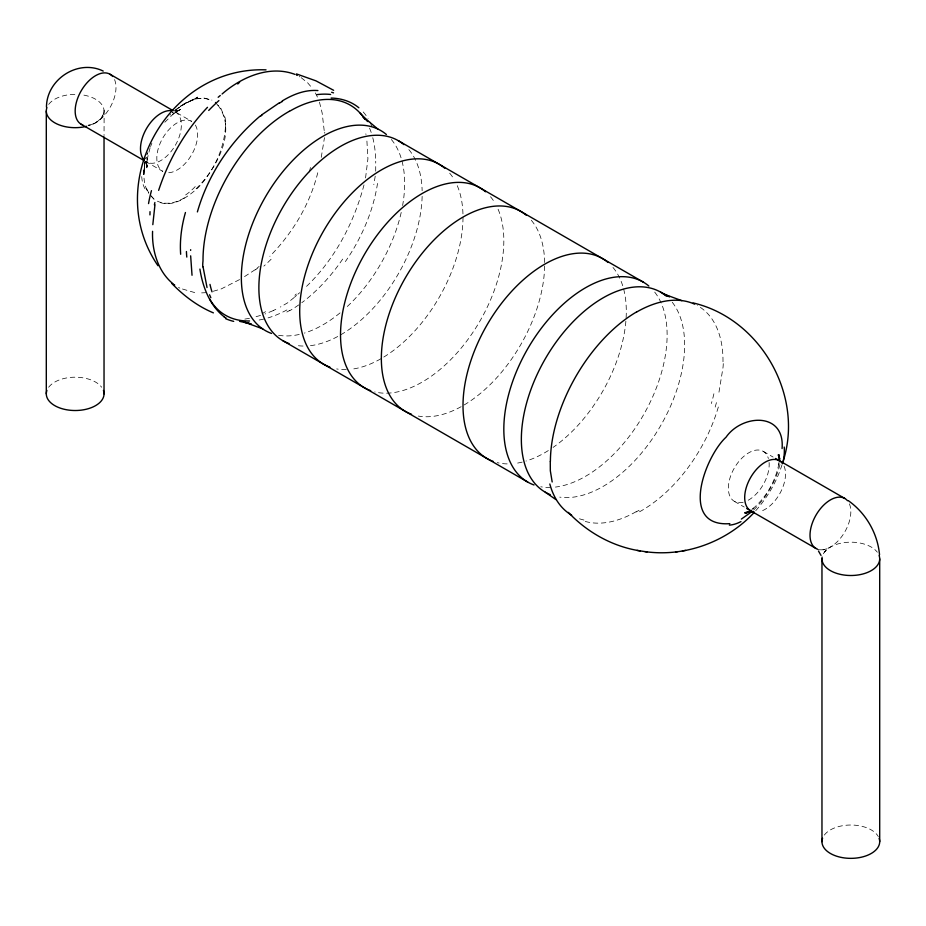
<?xml version="1.0" encoding="UTF-8"?>
<svg xmlns="http://www.w3.org/2000/svg" width="926" height="926" viewBox="0 0 926 926"><rect width="100%" height="100%" fill="white"/><g stroke="black" fill="none" stroke-linecap="round" stroke-linejoin="round"><path stroke-width="0.69" stroke-dasharray="4.63 3.47" d="M145.116 162.038C143.287 172.143 142.94 183.36 148.172 192.585M722.998 361.753L722.986 359.022A121.896 70.272 -59.3 0 0 697.324 305.534M225.435 126.966L225.365 123.447M196.15 188.696C217.24 168.277 239.336 127.695 215.272 102.126M225.423 127.198C223.918 149.526 213.559 171.032 198.477 187.376C187.851 196.983 172.34 208.72 157.443 201.417M144.005 170.708L143.924 174.204M144.028 170.268L145.15 161.853M375.713 171.206L375.725 161.251M144.931 161.772L143.785 174.389L144.907 161.645M778.743 464.806L779.136 461.264M375.204 176.195L373.826 184.679M778.893 463.532C775.606 481.451 765.756 498.188 751.669 509.74L753.764 508.073L751.854 509.485M321.253 157.362L324.274 138.877A47.423 39.633 3.9 0 0 324.482 137.627M365.562 177.931L367.911 158.786L366.789 138.854M718.97 392.196L722.963 367.819A53.28 44.494 1.7 0 0 723.241 361.742M145.799 158.878L146.192 157.293M145.88 158.543L146.146 157.501M364.011 184.922C353.686 223.849 333.973 260.947 304.249 288.507M779.958 464.574C775.502 481.775 766.358 497.829 753.498 510.122M317.757 172.768C309.897 204.472 292.558 233.109 269.825 256.352M716.446 402.625L715.161 407.174M781.995 464.829C776.601 482.029 767.214 497.899 755.188 511.302M146.933 154.63L147.419 153.033M147.026 154.329L147.523 152.732M150.116 147.697L146.852 160.557L147.257 157.906L146.864 167.919L146.609 161.402L147.072 167.085L146.32 163.254L147.697 168L145.521 161.807L146.887 165.696M150.556 146.574L151.876 143.206M164.828 122.22L174.331 112.972L172.236 114.639L180.709 109.291L174.933 112.335L180.095 109.905L176.391 111.166L181.195 109.986L174.076 110.935M170.002 115.194L170.673 114.511M172.363 112.868L173.035 112.231M172.491 112.752L173.162 112.115M294.7 297.061L296.528 295.406M294.179 297.524L287.581 302.86L280.3 307.05M299.688 292.709L297.894 294.225M174.759 110.703L175.442 110.101M259.164 266.41L257.069 268.193M174.875 110.599L175.57 110.009M175.79 109.812L181.855 105.321M175.917 109.708L186.658 102.485L196.243 98.804M255.217 269.663L242.89 277.673M184.262 103.839L178.857 107.196L197.759 97.103L184.367 103.781M639.044 510.272L636.185 511.962M183.336 104.395L184.1 103.944M184.413 197.794C176.542 202.713 166.182 205.352 157.408 201.197M184.644 103.631L193.499 99.568M289.595 310.488L286.829 312.062M239.579 279.583L221.117 288.981L210.873 291.945M275.832 309.296L273.309 310.557M273.205 310.615L265.033 313.995M260.53 315.43L254.453 317.132M194.541 99.256L195.56 98.966M195.837 98.885L204.229 98.11L211.915 100.101M249.43 318.347L242.519 319.458M196.486 98.735L204.577 98.237L212.008 100.367M88.375 125.103C97.033 124.13 104.395 116.572 104.152 109.731L104.036 135.543M206.232 292.651L200.109 292.963M194.703 292.581L180.535 288.449M817.554 549.211L819.579 549.87M179.841 288.113L178.521 287.419M763.209 451.344L773.106 457.062M145.475 161.367L162.791 171.368A28.868 16.668 -60 0 1 162.791 138.032A28.868 16.668 -60 0 1 191.659 121.375L174.343 111.375A28.868 16.668 -60 0 1 175.836 144.387A28.868 16.668 -60 0 1 146.47 161.946M734.341 501.348L744.238 507.066M299.237 76.499L299.897 76.881M301.181 77.68L307.721 82.9L312.78 88.838M154.063 199.194L148.345 192.886M215.156 102.277L220.955 108.492L224.555 117.313M153.924 199.078L149.526 194.286L146.042 187.573M315.361 92.901L317.942 98.121M146.262 163.914L147.246 165.835L145.232 161.865M319.47 102.138L322.167 113.053L324.366 132.129M365.839 133.83L365.99 134.536M83.919 95.135A28.868 16.668 0 0 1 103.897 109.361A28.868 16.668 0 0 1 89.174 125.589M48.673 104.395A28.868 16.668 0 0 1 75.168 94.348M114.558 79.601A28.868 16.668 -60 0 1 110.009 107.566A28.868 16.668 -60 0 1 88.063 125.485M48.673 387.242A28.868 16.668 0 0 1 75.168 377.195A28.868 16.668 0 0 1 101.663 387.242M195.363 125.079A28.868 16.668 -60 0 1 191.659 154.7A28.868 16.668 -60 0 1 167.849 172.722M324.737 132.129A47.423 39.633 3.9 0 1 324.76 133.275M310.465 167.525A124.755 54.044 -66.5 0 1 308.532 174.748M271.11 259.257A120.449 74.45 -62 0 1 263.864 266.109M257.243 268.436A63.975 57.192 60.8 0 1 255.356 269.871M224.914 117.035A53.72 32.121 -57 0 1 225.828 123.158M363.235 111.977A124.836 70.364 -51.9 0 1 368.073 118.563M369.902 121.908A124.836 70.364 -51.9 0 1 372.495 128.205M294.908 295.301A32.734 13.809 -26.5 0 1 296.308 294.017M262.498 313.474A60.364 7.119 -22.3 0 1 265.554 311.657M369.543 128.124A121.896 70.272 -60.7 0 1 371.326 132.835M372.761 137.708A121.896 70.272 -60.7 0 1 375.609 161.321M286.886 309.944A121.676 69.878 -56.9 0 1 268.054 317.896M263.702 319.076A121.676 69.878 -56.9 0 1 258.435 320.141M342.678 259.095A121.7 69.3 -59.5 0 1 301.818 302.686M298.751 304.909A121.7 69.3 -59.5 0 1 289.595 310.789M377.507 183.429A121.237 71.672 -59.6 0 1 345.375 261.583M449.689 173.174A115.472 66.672 -60 0 1 453.879 179.042M457.27 185.686A115.472 66.672 -60 0 1 439.086 297.559A115.472 66.672 -60 0 1 351.301 369.231M346.289 369.601A115.472 66.672 -60 0 1 336.67 368.93M490.514 196.74A115.472 66.672 -60 0 1 494.704 202.609M498.095 209.253A115.472 66.672 -60 0 1 472.48 333.013A115.472 66.672 -60 0 1 374.717 391.906M408.864 149.607A115.472 66.672 -60 0 1 422.14 190.71M422.14 196.358A115.472 66.672 -60 0 1 310.476 345.664M303.022 346.046A115.472 66.672 -60 0 1 295.845 345.352M391.339 139.479A115.472 66.672 -60 0 1 402.613 205.514M401.213 212.424A115.472 66.672 -60 0 1 346.428 307.316M340.05 312.895A115.472 66.672 -60 0 1 304.318 333.094M299.248 334.448A115.472 66.672 -60 0 1 278.321 335.235M612.989 267.452A115.472 66.672 -60 0 1 553.065 447.42M548.319 450.568A115.472 66.672 -60 0 1 525.968 461.067M522.183 462.109A115.472 66.672 -60 0 1 514.59 463.509M507.147 463.903A115.472 66.672 -60 0 1 497.193 462.618M654.705 292.118A115.472 66.672 -60 0 1 648.212 406.19A115.472 66.672 -60 0 1 555.415 487.076M550.414 487.458A115.472 66.672 -60 0 1 540.796 486.775M672.23 302.235A115.472 66.672 -60 0 1 660.736 425.52A115.472 66.672 -60 0 1 559.721 497.123M531.339 220.307A115.472 66.672 -60 0 1 520.736 344.692A115.472 66.672 -60 0 1 418.32 416.063M782.84 463.197A47.4 27.004 -61.6 0 1 782.632 464.065M784.079 466.137A28.868 16.668 -60 0 1 780.224 492.875A28.868 16.668 -60 0 1 759.482 511.673M636.185 511.661A121.7 70.955 -60.7 0 1 583.542 520.933M583.959 520.03A121.237 70.526 -58.8 0 1 579.155 518.664M713.9 393.781A124.362 60.595 -64.5 0 1 711.376 403.539M718.333 407.012A121.676 74.624 -60.2 0 1 639.102 512.032M195.212 186.601A47.99 28.127 -61.8 0 1 184.725 195.56M144.988 188.811A47.4 26.472 -60.6 0 1 141.678 175.651M823.33 553.783A28.868 16.668 0 0 1 849.385 542.196A28.868 16.668 0 0 1 877.327 552.22M849.397 503.848A28.868 16.668 -60 0 1 843.32 534.302A28.868 16.668 -60 0 1 819.255 549.662M824.337 835.067A28.868 16.668 0 0 1 852.279 825.043A28.868 16.668 0 0 1 878.334 836.629M743.15 502.251A28.868 16.668 -60 0 1 734.341 468.012A28.868 16.668 -60 0 1 768.395 458.532M769.101 462.491A28.868 16.668 -60 0 1 746.935 500.885M825.587 550.75L824.337 552.058L827.045 549.361L825.587 550.75M826.744 548.829L823.052 549.824L826.744 548.829"/><path stroke-width="1.39" d="M782.076 448.554C785.086 411.665 742.039 414.13 726.042 437.211C705.126 456.286 678.538 527.345 729.85 523.653M152.813 224.659L154.955 204.808M190.64 250.39L190.663 249.696M152.57 231.315C151.818 250.46 157.929 271.816 173.521 284.189M550.275 461.472L550.333 470.778L552.174 481.971M46.462 107.161C46.543 79.381 77.969 58.778 103.214 71.07M782.389 463.498C805.284 397.161 761.23 318.775 693.099 302.918M197.388 211.927C208.026 174.597 230.62 141.122 260.113 116.086M158.635 190.362C168.717 159.712 185.131 130.705 207.493 107.323M754.262 512.391C726.841 541.942 684.916 557.313 644.901 551.607M751.75 511.719L741.356 519.092M218.177 97.276L220.284 95.494M222.09 94.001C241.42 77.113 269.744 64.762 295.116 74.439M261.583 114.951L279.224 102.879M289.363 111.386L291.736 110.032A121.896 70.272 -60.7 0 1 364.844 119.246M636.637 311.888L634.264 313.312A121.896 69.346 -60.1 0 0 550.391 461.403M282.199 100.969C292.963 94.44 305.082 89.544 317.919 90.563M748.092 511.951L745.291 513.421L749.609 511.557M747.201 512.286L744.805 512.738L751.356 511.8M682.393 550.889L685.587 550.403M675.552 551.931L677.716 551.607M266.04 69.855C167.803 66.209 102.045 184.135 157.987 265.727M568.356 512.391C587.362 532.438 612.792 546.71 640.225 550.889M637.019 550.403L647.066 551.931M239.568 321.345L251.154 323.903L244.14 322.04L262.741 328.857M331.612 92.276L333.534 92.855M296.494 73.93L315.986 80.863L333.649 90.308M225.967 317.803L224.323 317.294M681.86 300.672L663.259 293.866L669.556 296.783L660.736 292.188M213.397 312.872C197.562 306.228 183.637 295.683 171.738 283.402M296.54 75.087L297.246 75.434M398.261 140.648L643.211 282.071M110.009 74.23L173.104 110.657M775.571 458.486L844.859 498.489M81.141 124.234L144.236 160.661M746.703 508.49L815.991 548.481M282.789 340.652L527.739 482.064M545.264 492.181L555.855 499.554M174.123 284.629L174.725 285.058M848.274 500.642C865.914 513.05 877.617 533.318 879.538 554.801M378.016 129.189L362.818 116.479L367.935 121.619L360.226 113.18M818.468 551.016L821.015 555.426M210.839 297.663L209.554 294.757M779.113 457.016L778.303 454.724L779.738 458.81M207.03 287.523L203.037 266.781M779.68 459.47L778.928 455.627L779.287 458.439M192.029 275.265L190.652 255.842M779.136 454.793L779.264 457.953M879.7 558.841L879.7 841.688M821.964 558.841L821.964 841.688M104.036 136.99L104.036 393.863M46.3 111.016L46.3 393.863M86.627 126.306A28.868 16.668 0 0 1 56.914 123.934A28.868 16.668 0 0 1 46.913 107.601M103.423 390.448A28.868 16.668 0 0 1 75.168 410.519A28.868 16.668 0 0 1 46.913 390.448M82.715 124.952A28.868 16.668 -60 0 1 81.905 89.625A28.868 16.668 -60 0 1 112.659 76.464M150.012 211.66A47.423 2.408 -89.6 0 1 149.943 214.901M154.387 204.866A126.214 91.304 -49.8 0 1 154.874 202.493M148.53 203.593A124.755 87.31 -51.8 0 1 151.459 190.652M208.72 110.425A120.449 64.415 -58.2 0 1 218.895 100.587M239.614 82.24A63.975 5.232 -37.3 0 1 237.762 83.988M186.797 257.081A113.886 87.449 -38.6 0 1 186.427 251.513M180.663 254.268A124.142 85.134 -51.9 0 1 185.443 212.505M260.403 116.352A33.313 28.463 14.2 0 1 261.884 115.264M279.432 103.145A59.021 45.895 42.4 0 1 282.488 101.397M316.599 94.683A124.929 70.422 -56.8 0 1 330.628 94.464M331.114 98.04A124.836 70.364 -51.9 0 1 358.86 107.775M233.699 321.368A125.253 73.941 -63.9 0 1 225.574 318.637M224.462 317.016A124.929 73.05 -69.2 0 1 199.912 269.084M289.363 111.259A121.896 71.395 -60.1 0 0 203.025 258.18L203.002 260.97A53.28 42.469 1.5 0 0 202.759 266.781M212.008 291.829A124.362 64.218 -67 0 1 209.982 284.398M249.534 320.986A121.676 69.878 -56.9 0 1 209.646 298.959M329.887 367.124A115.472 66.672 -60 0 1 323.614 230.887A115.472 66.672 -60 0 1 444.735 168.196M370.713 390.691A115.472 66.672 -60 0 1 364.439 254.453A115.472 66.672 -60 0 1 485.56 191.763M289.062 343.558A115.472 66.672 -60 0 1 282.789 207.32A115.472 66.672 -60 0 1 403.91 144.63M271.538 333.441A115.472 66.672 -60 0 1 265.264 197.192A115.472 66.672 -60 0 1 386.385 134.513M493.188 461.403A115.472 66.672 -60 0 1 486.914 325.165A115.472 66.672 -60 0 1 608.035 262.475M534.013 484.981A115.472 66.672 -60 0 1 527.739 348.732A115.472 66.672 -60 0 1 648.86 286.041M550.241 494.6A115.472 66.672 -60 0 1 545.865 357.818A115.472 66.672 -60 0 1 666.384 296.17M411.538 414.269A115.472 66.672 -60 0 1 405.264 278.02A115.472 66.672 -60 0 1 526.385 215.341M753.938 511.951A28.868 16.668 -60 0 1 750.662 477.446A28.868 16.668 -60 0 1 782.181 463.012M740.962 521.604A47.99 26.68 -59.3 0 1 729.352 525.135M784.218 447.061A47.4 27.004 -61.6 0 1 783.373 460.639M636.637 312.027A121.896 70.272 -59.3 0 1 694.65 304.179M571.666 515.203A121.237 70.526 -58.8 0 1 549.824 483.997M143.819 159.712A28.868 16.668 -60 0 1 146.401 128.726A28.868 16.668 -60 0 1 171.923 110.738M879.087 555.426A28.868 16.668 0 0 1 852.314 575.486A28.868 16.668 0 0 1 822.114 557.116M879.087 838.273A28.868 16.668 0 0 1 850.832 858.356A28.868 16.668 0 0 1 822.577 838.273M817.554 549.211A28.868 16.668 -60 0 1 816.744 513.884A28.868 16.668 -60 0 1 847.51 500.723"/></g></svg>
